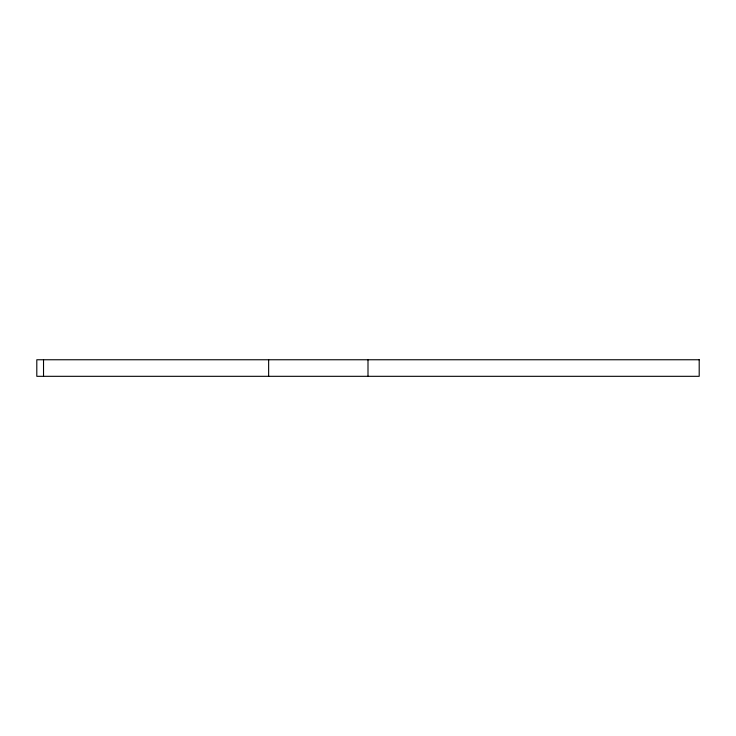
<?xml version="1.0" encoding="UTF-8"?>
<svg xmlns="http://www.w3.org/2000/svg" width="736" height="736" viewBox="0 0 736 736"><rect width="100%" height="100%" fill="white"/><g stroke="black" fill="none" stroke-linecap="round" stroke-linejoin="round"><path stroke-width="1.1" d="M368 359.757L368 376.317M268.64 359.757L268.64 376.317M43.525 359.757L43.525 376.317M699.2 359.757L36.8 359.757L36.8 376.317L699.2 376.317L699.2 359.757"/></g></svg>
